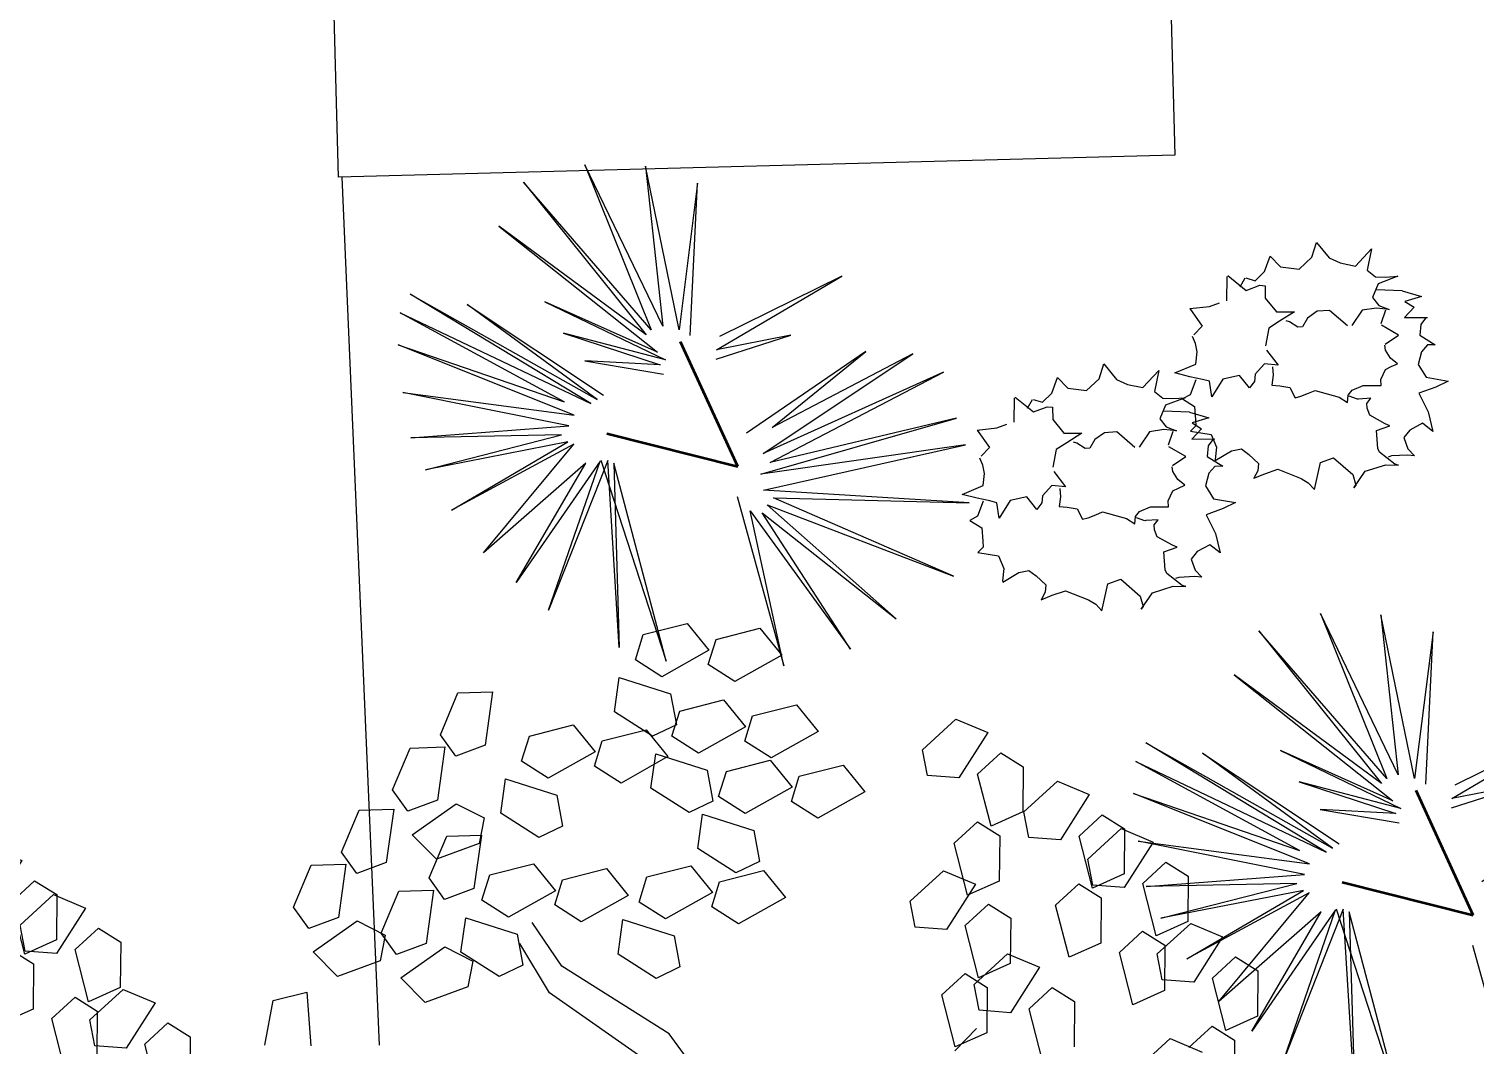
# Model space of a CAD drawing. Extents: x 302512 to 1034855, y -184136 to 410364.
# Drawn here: x 557611 to 566462, y -44738 to -38519 of the extents above; entities that cross this region are included whole.
import ezdxf

# ---------------------------------------------------------------- set-up
doc = ezdxf.new("R2010")
doc.units = 0
doc.header["$MEASUREMENT"] = 0
for name, color, linetype in [('TREE2', 84, 'Continuous'), ('WALL', 4, 'Continuous'), ('WZ', 2, 'Continuous'), ('支路', 7, 'Continuous'), ('树', 80, 'Continuous'), ('环境', 8, 'Continuous'), ('道路线', 161, 'Continuous')]:
    doc.layers.add(name, color=color, linetype=linetype)
doc.styles.add('DIM', font='txt')
doc.styles.add('DIM_FONT', font='SIMPLEX.shx', dxfattribs={"width": 0.8})

# ---------------------------------------------------------------- blocks, each defined once
blk = doc.blocks.new('A$C1DC86410')
at = {"layer": 'WZ'}
blk.add_lwpolyline([(5220.231635808945, 1679.895056992769), (5220.231635808945, -0.1049430072307587), (10340.23163580894, -0.1049430072307587), (10340.23163580894, 1679.895056992769)], dxfattribs=at)
blk = doc.blocks.new('M_F18')
for p, q in [((-817.1479135051777, 1597.117781034343), (-694.9654446734348, 1697.214126060768)), ((-694.9654446734348, 1697.214126060768), (-586.2671764571278, 1644.251251231901)), ((-1.950464183486474, 1552.719185868566), (58.59964675375522, 1698.601049176676)), ((58.59964675375522, 1698.601049176676), (179.4288613090248, 1703.148634559384)), ((179.4288613090248, 1703.148634559384), (154.6427554106995, 1517.004682986411)), ((-586.2671764571278, 1644.251251231901), (-695.8952471361554, 1491.786147441009)), ((207.8907623764317, 1556.889923366423), (249.7451538223031, 1658.416602062232)), ((249.7451538223031, 1658.416602062232), (340.8456748337267, 1647.000707342286)), ((340.8456748337267, 1647.000707342286), (406.1801700010037, 1503.197933664571)), ((409.899437922435, 1505.954710583534), (470.4495488596767, 1651.836573891644)), ((470.4495488596767, 1651.836573891644), (591.2787634149463, 1656.384159274352)), ((591.2787634149463, 1656.384159274352), (566.492657516621, 1470.240207701379)), ((-1054.415528738464, 1505.352378934673), (-932.2330599067209, 1605.448723961097)), ((-932.2330599067209, 1605.448723961097), (-823.5347917015024, 1552.48584913223)), ((-804.768251887639, 1506.143215590149), (-817.1479135051777, 1597.117781034343)), ((619.7406644823532, 1510.125448081391), (661.5950559282246, 1611.6521267772)), ((661.5950559282246, 1611.6521267772), (752.6955769396482, 1600.236232057254)), ((681.3896628400435, 1449.507722794588), (741.9397737772852, 1595.389586102698)), ((741.9397737772852, 1595.389586102698), (862.7689883325547, 1599.937171485406)), ((752.6955769396482, 1600.236232057254), (818.0300721069252, 1456.433458379539)), ((862.7689883325547, 1599.937171485406), (837.9828824342294, 1413.793219912433)), ((-823.5347917015024, 1552.48584913223), (-933.16286238053, 1400.020745341339)), ((51.86279447269771, 1478.329934131118), (-1.950464183486474, 1552.719185868566)), ((154.6427554106995, 1517.004682986411), (51.86279447269771, 1478.329934131118)), ((327.0615140162481, 1411.761519164891), (207.8907623764317, 1556.889923366423)), ((891.2308893999616, 1453.678460292445), (933.085280845833, 1555.205138988254)), ((933.085280845833, 1555.205138988254), (1024.185801857257, 1543.789244268308)), ((1024.185801857257, 1543.789244268308), (1089.520297024534, 1399.986470590593)), ((-1042.035867132014, 1414.377813490479), (-1054.415528738464, 1505.352378934673)), ((-695.8952471361554, 1491.786147441009), (-804.768251887639, 1506.143215590149)), ((-589.3037799871927, 1409.235836276952), (-467.1213111554498, 1509.332181303376)), ((-467.1213111554498, 1509.332181303376), (-358.4230429391428, 1456.369306474509)), ((406.1801700010037, 1503.197933664571), (327.0615140162481, 1411.761519164891)), ((463.7126965786192, 1431.565458846086), (409.899437922435, 1505.954710583534)), ((566.492657516621, 1470.240207701379), (463.7126965786192, 1431.565458846086)), ((738.9114161221696, 1364.997043879859), (619.7406644823532, 1510.125448081391)), ((-933.16286238053, 1400.020745341339), (-1042.035867132014, 1414.377813490479)), ((-826.5713952204787, 1317.470434177281), (-704.3889263887359, 1417.566779203706)), ((-704.3889263887359, 1417.566779203706), (-595.6906581835174, 1364.603904374839)), ((-358.4230429391428, 1456.369306474509), (-468.0511136181703, 1303.904202683618)), ((735.2029214962276, 1375.11847105714), (681.3896628400435, 1449.507722794588)), ((837.9828824342294, 1413.793219912433), (735.2029214962276, 1375.11847105714)), ((818.0300721069252, 1456.433458379539), (738.9114161221696, 1364.997043879859)), ((1010.401641039778, 1308.550056090913), (891.2308893999616, 1453.678460292445)), ((-595.6906581835174, 1364.603904374839), (-705.318728862545, 1212.138800583947)), ((-576.924118369654, 1318.261270832758), (-589.3037799871927, 1409.235836276952)), ((-352.8073376014509, 1287.277380908152), (-230.624868769708, 1387.373725934576)), ((-230.624868769708, 1387.373725934576), (-121.9266005534009, 1334.410851105709)), ((235.5981217057633, 1304.008305802385), (277.4525131627233, 1405.534984487105)), ((277.4525131627233, 1405.534984487105), (368.5530341630583, 1394.119089778247)), ((368.5530341630583, 1394.119089778247), (433.8875293303354, 1250.316316100532)), ((1089.520297024534, 1399.986470590593), (1010.401641039778, 1308.550056090913)), ((1040.748891148156, 1252.355287342023), (1101.299002085398, 1398.237150650133)), ((1101.299002085398, 1398.237150650133), (1222.128216640667, 1402.784736032841)), ((1222.128216640667, 1402.784736032841), (1197.342110742342, 1216.640784459869)), ((-1067.194756315032, 1334.927413744495), (-880.932900267333, 1358.811356789396)), ((-1031.747726573172, 1219.325131306883), (-1067.194756315032, 1334.927413744495)), ((-880.932900267333, 1358.811356789396), (-817.1434408903879, 1269.422535111073)), ((-814.1917336140286, 1226.495868733087), (-826.5713952204787, 1317.470434177281)), ((-468.0511136181703, 1303.904202683618), (-576.924118369654, 1318.261270832758)), ((-121.9266005534009, 1334.410851105709), (-231.5546712324285, 1181.945747314818)), ((647.4480238116848, 1257.243830517353), (689.3024152686448, 1358.770509202073)), ((689.3024152686448, 1358.770509202073), (780.4029362689798, 1347.354614493215)), ((780.4029362689798, 1347.354614493215), (845.7374314362569, 1203.5518408155)), ((1250.590117708074, 1256.526024839881), (1292.444509153946, 1358.05270353569)), ((1292.444509153946, 1358.05270353569), (1383.545030165369, 1346.636808815743)), ((1383.545030165369, 1346.636808815743), (1448.879525332646, 1202.834035138028)), ((-817.1434408903879, 1269.422535111073), (-875.2046186073276, 1198.299211068042)), ((-590.0749528347369, 1195.511978808481), (-467.892484002994, 1295.608323834906)), ((-467.892484002994, 1295.608323834906), (-359.1942157977755, 1242.645449006039)), ((-340.4276759839122, 1196.302815463958), (-352.8073376014509, 1287.277380908152)), ((354.7688733455798, 1158.879901589764), (235.5981217057633, 1304.008305802385)), ((918.9382487292933, 1200.796842728407), (960.7926401862533, 1302.323521413127)), ((960.7926401862533, 1302.323521413127), (1051.893161186588, 1290.907626704269)), ((1051.893161186588, 1290.907626704269), (1117.227656353865, 1147.104853026554)), ((-875.2046186073276, 1198.299211068042), (-1031.747726573172, 1219.325131306883)), ((-705.318728862545, 1212.138800583947), (-814.1917336140286, 1226.495868733087)), ((-359.1942157977755, 1242.645449006039), (-468.8222864768031, 1090.180345215147)), ((433.8875293303354, 1250.316316100532), (354.7688733455798, 1158.879901589764)), ((766.6187754515013, 1112.115426304732), (647.4480238116848, 1257.243830517353)), ((1094.56214980434, 1177.966035604575), (1040.748891148156, 1252.355287342023)), ((1197.342110742342, 1216.640784459869), (1094.56214980434, 1177.966035604575)), ((1369.760869347891, 1111.397620638349), (1250.590117708074, 1256.526024839881)), ((-1027.495155757224, 1108.871937750409), (-905.3126869254811, 1208.968282776834)), ((-905.3126869254811, 1208.968282776834), (-796.6144187091741, 1156.005407947967)), ((-839.3506227970465, 1147.045468987104), (-653.088766749348, 1170.929412032005)), ((-653.088766749348, 1170.929412032005), (-589.2993073724028, 1081.540590353681)), ((-577.6952912282868, 1104.537413364287), (-590.0749528347369, 1195.511978808481)), ((-231.5546712324285, 1181.945747314818), (-340.4276759839122, 1196.302815463958)), ((182.0553044044464, 1055.202851889386), (242.6054153416881, 1201.084715197496)), ((242.6054153416881, 1201.084715197496), (363.4346298969576, 1205.632300580204)), ((363.4346298969576, 1205.632300580204), (338.6485239986323, 1019.488349007232)), ((391.8965309643645, 1059.373589387244), (433.7509224102359, 1160.900268083053)), ((433.7509224102359, 1160.900268083053), (524.8514434216595, 1149.484373363106)), ((845.7374314362569, 1203.5518408155), (766.6187754515013, 1112.115426304732)), ((1038.10900036911, 1055.668438515786), (918.9382487292933, 1200.796842728407)), ((1448.879525332646, 1202.834035138028), (1369.760869347891, 1111.397620638349)), ((-1264.76277099051, 1017.106535650739), (-1142.580302158767, 1117.202880677163)), ((-1142.580302158767, 1117.202880677163), (-1033.882033953549, 1064.240005848296)), ((-796.6144187091741, 1156.005407947967), (-906.2424893882016, 1003.540304157075)), ((-803.9035930551872, 1031.443186549492), (-839.3506227970465, 1147.045468987104)), ((524.8514434216595, 1149.484373363106), (590.1859385889366, 1005.681599685391)), ((1117.227656353865, 1147.104853026554), (1038.10900036911, 1055.668438515786)), ((-1554.190844967779, 1048.231487208406), (-1446.271738229487, 1102.764468284218)), ((-1446.271738229487, 1102.764468284218), (-1391.154893393883, 923.2482986176146)), ((-1033.882033953549, 1064.240005848296), (-1143.510104632576, 911.7749020574047)), ((-1015.115494139685, 1017.897372306215), (-1027.495155757224, 1108.871937750409)), ((-589.2993073724028, 1081.540590353681), (-647.3604850893425, 1010.417266310651)), ((-468.8222864768031, 1090.180345215147), (-577.6952912282868, 1104.537413364287)), ((511.0672826041809, 914.2451851857113), (391.8965309643645, 1059.373589387244)), ((1278.297477037406, 1003.644407275842), (1320.151868494366, 1105.171085960563)), ((1320.151868494366, 1105.171085960563), (1411.252389494701, 1093.755191251705)), ((1411.252389494701, 1093.755191251705), (1476.586884661978, 949.9524175739898)), ((-1548.372212794311, 890.3898656466154), (-1554.190844967779, 1048.231487208406)), ((-1252.38310938406, 926.1319702065448), (-1264.76277099051, 1017.106535650739)), ((-906.2424893882016, 1003.540304157075), (-1015.115494139685, 1017.897372306215)), ((-647.3604850893425, 1010.417266310651), (-803.9035930551872, 1031.443186549492)), ((-602.8541804113047, 1025.087013618304), (-416.5923243636062, 1048.970956663205)), ((-567.4071506694454, 909.4847311806916), (-602.8541804113047, 1025.087013618304)), ((-416.5923243636062, 1048.970956663205), (-352.802864986661, 959.5821349848811)), ((235.8685630606305, 980.8136001519379), (182.0553044044464, 1055.202851889386)), ((338.6485239986323, 1019.488349007232), (235.8685630606305, 980.8136001519379)), ((506.228476650278, 886.2739103312233), (566.7785875875197, 1032.155773639333)), ((566.7785875875197, 1032.155773639333), (687.6078021427893, 1036.703359022042)), ((687.6078021427893, 1036.703359022042), (662.821696244464, 850.5594074490691)), ((-352.802864986661, 959.5821349848811), (-410.8640427036007, 888.458810941851)), ((590.1859385889366, 1005.681599685391), (511.0672826041809, 914.2451851857113)), ((716.0697032101962, 890.4446478290811), (757.9240946560676, 991.9713265248902)), ((757.9240946560676, 991.9713265248902), (849.0246156674912, 980.5554318049435)), ((849.0246156674912, 980.5554318049435), (914.3591108347682, 836.7526581272286)), ((1145.92251227417, 858.0504164367521), (1206.472623211412, 1003.932279744862)), ((1206.472623211412, 1003.932279744862), (1327.301837766681, 1008.479865127571)), ((-1391.154893393883, 923.2482986176146), (-1468.434870682708, 845.2273932257776)), ((-1143.510104632576, 911.7749020574047), (-1252.38310938406, 926.1319702065448)), ((-410.8640427036007, 888.458810941851), (-567.4071506694454, 909.4847311806916)), ((-449.1363763292939, 836.525522214004), (-326.953907497551, 936.6218672404284)), ((-326.953907497551, 936.6218672404284), (-218.2556392812439, 883.6589924115615)), ((419.6038902936962, 806.491971823205), (461.4582817506562, 908.0186505079255)), ((461.4582817506562, 908.0186505079255), (552.5588027509912, 896.6027557990674)), ((-1624.610216762543, 803.7771513169391), (-1516.691110035339, 858.3101323816627)), ((-1468.434870682708, 845.2273932257776), (-1548.372212794311, 890.3898656466154)), ((-1516.691110035339, 858.3101323816627), (-1461.574265188647, 678.7939627261476)), ((-1277.541998567078, 846.6815704605615), (-1091.280142519379, 870.5655135054621)), ((-1091.280142519379, 870.5655135054621), (-1027.490683142434, 781.1766918271387)), ((-218.2556392812439, 883.6589924115615), (-327.8837099602715, 731.1938886206699)), ((560.0417353064622, 811.8846585937754), (506.228476650278, 886.2739103312233)), ((552.5588027509912, 896.6027557990674), (617.8932979182682, 752.7999821213525)), ((835.2404548500126, 745.3162436275488), (716.0697032101962, 890.4446478290811)), ((-1242.094968825219, 731.0792880229492), (-1277.541998567078, 846.6815704605615)), ((-686.4039915625799, 744.7601201143334), (-564.221522730837, 844.8564651407578)), ((-564.221522730837, 844.8564651407578), (-455.5232545256185, 791.8935903118909)), ((-436.7567147117552, 745.55095676981), (-449.1363763292939, 836.525522214004)), ((662.821696244464, 850.5594074490691), (560.0417353064622, 811.8846585937754)), ((-1618.791584589075, 645.9355297551483), (-1624.610216762543, 803.7771513169391)), ((-1027.490683142434, 781.1766918271387), (-1085.551860859374, 710.0533677841086)), ((-455.5232545256185, 791.8935903118909), (-565.1513252046461, 639.4284865209993)), ((538.7746419335126, 661.3635676105841), (419.6038902936962, 806.491971823205)), ((-1085.551860859374, 710.0533677841086), (-1242.094968825219, 731.0792880229492)), ((-948.6630082953052, 611.3556037712333), (-826.4805394635623, 711.4519487976577)), ((-826.4805394635623, 711.4519487976577), (-717.7822712472553, 658.4890739687908)), ((-674.0243299561298, 653.7855546701394), (-686.4039915625799, 744.7601201143334)), ((-327.8837099602715, 731.1938886206699), (-436.7567147117552, 745.55095676981)), ((617.8932979182682, 752.7999821213525), (538.7746419335126, 661.3635676105841)), ((543.3649968960453, 647.6982832425201), (578.3587794279119, 750.9097463164253)), ((-1461.574265188647, 678.7939627261476), (-1538.854242477471, 600.773057323222)), ((-1490.797783193608, 532.6855221489204), (-1397.167371427226, 695.4653358401956)), ((-1397.167371427226, 695.4653358401956), (-1287.400266635428, 692.203545376)), ((-1287.400266635428, 692.203545376), (-1265.874589903215, 602.9495660688663)), ((-717.7822712472553, 658.4890739687908), (-827.4103419262829, 506.0239701778992)), ((-1538.854242477471, 600.773057323222), (-1618.791584589075, 645.9355297551483)), ((-1379.029658778014, 578.7326362192944), (-1271.110552039721, 633.2656172951065)), ((-1271.110552039721, 633.2656172951065), (-1215.993707204118, 453.7494476285028)), ((-1185.930623528591, 519.5902016715627), (-1063.748154696848, 619.6865466979871)), ((-1063.748154696848, 619.6865466979871), (-955.0498864916299, 566.7236718691202)), ((-936.2833466777665, 520.3810383270393), (-948.6630082953052, 611.3556037712333)), ((-565.1513252046461, 639.4284865209993), (-674.0243299561298, 653.7855546701394)), ((-1694.358248625678, 531.7621500299974), (-1586.439141887386, 586.2951311058096)), ((-1586.439141887386, 586.2951311058096), (-1531.322297051782, 406.7789614392059)), ((-1373.211026604546, 420.8910146575035), (-1379.029658778014, 578.7326362192944)), ((-1265.874589903215, 602.9495660688663), (-1377.296342358743, 490.9985631487034)), ((-955.0498864916299, 566.7236718691202), (-1064.677957170657, 414.2585680782286)), ((-699.1832191391477, 574.3351549241561), (-512.9213630914492, 598.2190979690567)), ((-663.7361893972884, 458.7328724865438), (-699.1832191391477, 574.3351549241561)), ((-512.9213630914492, 598.2190979690567), (-449.131903714504, 508.8302762907333)), ((-1688.53961645221, 373.9205284682066), (-1694.358248625678, 531.7621500299974)), ((-1377.296342358743, 490.9985631487034), (-1490.797783193608, 532.6855221489204)), ((-1173.550961922141, 428.6156362273687), (-1185.930623528591, 519.5902016715627)), ((-827.4103419262829, 506.0239701778992), (-936.2833466777665, 520.3810383270393)), ((-449.131903714504, 508.8302762907333), (-507.1930814314437, 437.7069522477032)), ((-507.1930814314437, 437.7069522477032), (-663.7361893972884, 458.7328724865438)), ((-1531.322297051782, 406.7789614392059), (-1608.602274340607, 328.7580560473689)), ((-1293.273684492942, 375.7285422366658), (-1373.211026604546, 420.8910146575035)), ((-1215.993707204118, 453.7494476285028), (-1293.273684492942, 375.7285422366658)), ((-1064.677957170657, 414.2585680782286), (-1173.550961922141, 428.6156362273687)), ((-823.699804211843, 337.8578831163286), (-981.364099135666, 431.7988554949879)), ((-1608.602274340607, 328.7580560473689), (-1688.53961645221, 373.9205284682066)), ((-1449.449030572778, 334.2783003278273), (-1341.529923845574, 388.8112813925509)), ((-1341.529923845574, 388.8112813925509), (-1286.413078998881, 209.2951117370358)), ((-1198.709851105159, 349.1652364813854), (-1012.447995057461, 373.049179526286)), ((-1012.447995057461, 373.049179526286), (-948.6585356805153, 283.6603578479626)), ((-1764.777620420442, 287.3078141385304), (-1656.858513693238, 341.8407952032539)), ((-1656.858513693238, 341.8407952032539), (-1601.741668846546, 162.3246255477388)), ((-1443.630398399309, 176.4366787660365), (-1449.449030572778, 334.2783003278273)), ((-1163.2628213633, 233.5629540437731), (-1198.709851105159, 349.1652364813854)), ((-823.699804211843, 234.6464200424234), (-990.0164080034374, 347.3343847159085)), ((-385.5084284418081, 281.6169062317203), (-823.699804211843, 337.8578831163286)), ((-1758.958988246974, 129.4661925767396), (-1764.777620420442, 287.3078141385304)), ((-948.6585356805153, 283.6603578479626), (-1006.719713397455, 212.5370338049324)), ((-96.32903872786119, 121.9584553688692), (-385.5084284418081, 281.6169062317203)), ((-1286.413078998881, 209.2951117370358), (-1363.693056287706, 131.2742063341102)), ((-1315.636597003842, 63.18667115980861), (-1222.00618523746, 225.9664848510838)), ((-1222.00618523746, 225.9664848510838), (-1112.239080445663, 222.7046943868881)), ((-1006.719713397455, 212.5370338049324), (-1163.2628213633, 233.5629540437731)), ((-1112.239080445663, 222.7046943868881), (-1090.713403713449, 133.4507150797544)), ((-394.3530108399791, 159.4524399585862), (-823.699804211843, 234.6464200424234)), ((-1601.741668846546, 162.3246255477388), (-1679.02164613537, 84.30372014481327)), ((-1630.965186851507, 16.21618497051168), (-1537.334775085124, 178.9959986617869)), ((-1537.334775085124, 178.9959986617869), (-1427.567670293327, 175.7342081975912)), ((-1363.693056287706, 131.2742063341102), (-1443.630398399309, 176.4366787660365)), ((-1427.567670293327, 175.7342081975912), (-1406.041993561113, 86.48022889045751)), ((-1679.02164613537, 84.30372014481327), (-1758.958988246974, 129.4661925767396)), ((-1090.713403713449, 133.4507150797544), (-1202.135156168977, 21.49971215959158)), ((-1406.041993561113, 86.48022889045751), (-1517.463746016641, -25.47077402970535)), ((-1202.135156168977, 21.49971215959158), (-1315.636597003842, 63.18667115980861)), ((-1517.463746016641, -25.47077402970535), (-1630.965186851507, 16.21618497051168)), ((-1685.736108991965, -196.3964399760662), (-1591.77562964426, -120.2925114166355)), ((-1591.77562964426, -120.2925114166355), (-1499.97335893839, -284.1102908124521)), ((-1646.698668172881, -349.4451648647155), (-1685.736108991965, -196.3964399760662))]:
    blk.add_line(p, q)
at = {"style": 'DIM', "flags": 1}
for tag in ['YVALUE', 'XVALUE']:
    blk.add_attdef(tag, (0, 0), '', height=0.02, dxfattribs=at)
at = {"width": 0.8, "flags": 9}
for tag in ['YSIZE', 'XSIZE']:
    blk.add_attdef(tag, (0, 0), '', height=0.5, dxfattribs=at)
blk = doc.blocks.new('Z')
at = {"layer": 'TREE2', "xscale": 1.755, "yscale": 1.755, "zscale": 1.755}
blk.add_blockref('M_F18', (0, 0), dxfattribs=at)
blk = doc.blocks.new('_F2CKQ')
for p, q in [((-101.6745302528143, 2267.006344284862), (-8.100306771695614, 1021.905298415571)), ((36.99096630513668, 1030.013258095831), (-101.6745302528143, 2267.006344284862)), ((-389.5569038391113, 2124.751231066883), (-10.04374054074287, 891.5790250301361)), ((-8.100306771695614, 1021.905298415571), (-389.5569038391113, 2124.751231066883)), ((284.0469821691513, 2137.285566784441), (36.99096630513668, 1030.013258095831)), ((111.2213570252061, 1007.16474942863), (284.0469821691513, 2137.285566784441)), ((-1100.556390449405, 2085.749349683523), (-497.7912202775478, 859.8151598088443)), ((-546.7303053438663, 860.8869352862239), (-1100.556390449405, 2085.749349683523)), ((-1220.438891410828, 2024.706287477165), (-546.7303053438663, 860.8869352862239)), ((-680.0606932416558, 966.8892606087029), (-1220.438891410828, 2024.706287477165)), ((-675.951954074204, 860.6851033233106), (-1346.93440002948, 1863.757567007095)), ((-1346.93440002948, 1863.757567007095), (-680.0606932416558, 966.8892606087029)), ((596.6207177489996, 1912.148100338876), (111.2213570252061, 1007.16474942863)), ((184.0691511332989, 929.7735785655677), (596.6207177489996, 1912.148100338876)), ((-497.7912202775478, 859.8151598088443), (-839.1260766386986, 1828.381749618798)), ((-839.1260766386986, 1828.381749618798), (-448.8521085083485, 858.7433955222368)), ((-1493.790737487376, 1597.140600316226), (-675.951954074204, 860.6851033233106)), ((-740.8432212695479, 822.6924395859241), (-1493.790737487376, 1597.140600316226)), ((809.9337108284235, 1634.611464813352), (184.0691511332989, 929.7735785655677)), ((221.7256789058447, 859.2167021073401), (809.9337108284235, 1634.611464813352)), ((-420.156707406044, 1561.500346485525), (3.143219217658043, 821.5580596290529)), ((-10.04374054074287, 891.5790250301361), (-420.156707406044, 1561.500346485525)), ((-1616.177533634007, 1329.987711373717), (-740.8432212695479, 822.6924395859241)), ((-813.4300857558846, 803.059257350862), (-1616.177533634007, 1329.987711373717)), ((-435.5870351865888, 1328.387063015252), (-41.94802960753441, 813.4500421136618)), ((3.143219217658043, 821.5580596290529), (-435.5870351865888, 1328.387063015252)), ((-1653.051355071366, 1109.471425935626), (-813.4300857558846, 803.059257350862)), ((-804.0909622311592, 742.2180849462748), (-1653.051355071366, 1109.471425935626)), ((-423.5217715501785, 1106.799002103508), (-57.07842314988375, 753.1447341218591)), ((-41.94802960753441, 813.4500421136618), (-423.5217715501785, 1106.799002103508)), ((-1662.168657913804, 803.4559409283102), (-804.0909622311592, 742.2180849462748)), ((-781.8257551789284, 708.3803226239979), (-1662.168657913804, 803.4559409283102)), ((1233.194606147707, 624.8368381895125), (372.6516975238919, 749.7971605546772)), ((-1649.020729459822, 463.6026357635856), (-781.8257551789284, 708.3803226239979)), ((752.5819399282336, 498.9299026578665), (308.5821679756045, 690.5636746883392)), ((308.5821679756045, 690.5636746883392), (1233.194606147707, 624.8368381895125)), ((-786.7952632978559, 565.9929622635245), (-1649.020729459822, 463.6026357635856)), ((-1582.525042526424, 189.2813733145595), (-786.7952632978559, 565.9929622635245)), ((272.0083050280809, 642.8553068935871), (752.5819399282336, 498.9299026578665)), ((-704.8692243471742, 524.7849254496396), (-1582.525042526424, 189.2813733145595)), ((-1513.003283701837, -72.97887118905783), (-704.8692243471742, 524.7849254496396)), ((-661.9822879731655, 499.5909760296345), (-1513.003283701837, -72.97887118905783)), ((-1275.520681098104, -523.8593354225159), (-661.9822879731655, 499.5909760296345)), ((-639.7170809209347, 465.7532137073576), (-1275.520681098104, -523.8593354225159)), ((-697.9953137561679, 527.6662194244564), (-1077.599011182785, -764.6769258379936)), ((-1077.599011182785, -764.6769258379936), (-639.7170809209347, 465.7532137073576)), ((1087.681809738278, 142.9302517622709), (165.5346354469657, 144.9345752336085)), ((321.6910651251674, 80.8780297525227), (1087.681809738278, 142.9302517622709)), ((1325.203443653882, -38.11787269636989), (321.6910651251674, 80.8780297525227)), ((178.9824981465936, -22.11075445264578), (1325.203443653882, -38.11787269636989)), ((1420.57736954093, -246.3712970390916), (178.9824981465936, -22.11075445264578)), ((-112.7476874440908, -155.186132516712), (-476.921030394733, -1214.415983118117)), ((92.08695106953382, -123.2900779955089), (1323.48185480386, -535.3008613325655)), ((1274.242835491896, -707.0370613373816), (92.08695106953382, -123.2900779955089)), ((1323.48185480386, -535.3008613325655), (185.2955473214388, -95.01301382854581)), ((185.2955473214388, -95.01301382854581), (1420.57736954093, -246.3712970390916)), ((1083.938724495471, -1024.243689801544), (50.28265281766653, -216.3613840229809)), ((50.28265281766653, -216.3613840229809), (1274.242835491896, -707.0370613373816)), ((-476.921030394733, -1214.415983118117), (-94.06938945502043, -276.8685239739716)), ((-94.06938945502043, -276.8685239739716), (-65.90821232646704, -1365.913493812084)), ((-65.90821232646704, -1365.913493812084), (-39.6389928534627, -329.6017366982996)), ((-39.6389928534627, -329.6017366982996), (283.5393713787198, -1370.534663628787)), ((283.5393713787198, -1370.534663628787), (15.3522651642561, -306.5513960719109)), ((15.3522651642561, -306.5513960719109), (736.9173224121332, -1353.177326135337)), ((74.19135940819979, -292.6808484382927), (1083.938724495471, -1024.243689801544)), ((736.9173224121332, -1353.177326135337), (74.19135940819979, -292.6808484382927))]:
    blk.add_line(p, q)
at = {"lineweight": 50}
for p, q in [((0, 0), (148.3170258328319, 860.8243886455894)), ((-569.8563055992126, 646.1332378052175), (0, 0))]:
    blk.add_line(p, q, dxfattribs=at)
at = {"style": 'DIM_FONT', "width": 0.8, "flags": 9}
for tag in ['YSIZE', 'XSIZE']:
    blk.add_attdef(tag, (0, 0), '', height=0.5, dxfattribs=at)
blk = doc.blocks.new('M_F8')
for p, q in [((2.884182448335196, 532.5664998485645), (27.62648433399954, 593.8089837036823)), ((27.62648433399954, 593.8089837036823), (75.99653670368934, 524.4181436125509)), ((-201.8146768222468, 486.4796405021534), (-173.2033220844496, 550.1487763033165)), ((-173.2033220844496, 550.1487763033165), (-132.0132619734759, 501.7751866417693)), ((-132.0132619734759, 501.7751866417693), (-53.67982563220357, 486.4796405021534)), ((-53.67982563220357, 486.4796405021534), (2.884182448335196, 532.5664998485645)), ((75.99653670368934, 524.4181436125509), (121.3056000353281, 499.7167353163386)), ((121.3056000353281, 499.7167353163386), (185.4131813522872, 481.4213266714505)), ((185.4131813522872, 481.4213266714505), (259.2922986166595, 549.119549372439)), ((259.2922986166595, 549.119549372439), (233.2527650227312, 460.8508504265901)), ((-370.4592343217118, 375.215561996858), (-361.0861575099079, 478.2667451751622)), ((-357.9617962472839, 481.3895083786356), (-286.1015255753082, 412.6887204385403)), ((-310.0213174105265, 429.9178676502779), (-286.1015255753082, 465.7756923612669)), ((-282.9771678007201, 465.7756923612669), (-244.828337578565, 450.6218157911662)), ((-244.828337578565, 450.6218157911662), (-201.8146768222468, 486.4796405021534)), ((-197.093665275821, 440.3927811557442), (-197.093665275821, 440.3927811557442)), ((233.2527650227312, 460.8508504265901), (266.7194913184976, 430.1637465203203)), ((-286.1015255753082, 412.6887204385403), (-225.7344686574688, 430.1637465203203)), ((-225.7344686574688, 430.1637465203203), (-203.0661146184939, 426.6417373585809)), ((-203.0661146184939, 426.6417373585809), (-206.6405997363727, 373.847852538489)), ((-206.6405997363727, 373.847852538489), (-163.6269389800545, 312.3612377519366)), ((-206.6405997363727, 373.847852538489), (-206.6405997363727, 373.847852538489)), ((276.266425779042, 399.4766426140523), (247.5207110297015, 343.0483416582047)), ((375.8369509097829, 361.7987271304773), (265.7653595947922, 374.4149086848065)), ((266.7194913184976, 430.1637465203203), (309.7331520748121, 424.9930257156011)), ((362.2937472916747, 424.9930257156011), (276.266425779042, 399.4766426140523)), ((309.7331520748121, 424.9930257156011), (362.2937472916747, 424.9930257156011)), ((-529.8015715146794, 353.3562195725426), (-445.4438627682757, 356.478982776016)), ((-445.4438627682757, 356.478982776016), (-402.6150345968526, 368.677131733768)), ((-163.6269389800545, 312.3612377519366), (-87.14655192797363, 307.1905169472175)), ((247.5207110297015, 343.0483416582047), (271.4405028649235, 307.1905169472175)), ((375.8369509097829, 361.7987271304773), (456.4065953362733, 332.3147570511319)), ((-154.0800045195101, 271.3326922362285), (-201.8146768222468, 245.8163091346796)), ((-87.14655192797363, 307.1905169472175), (-154.0800045195101, 271.3326922362285)), ((-110.961432395492, 266.2743784055256), (-125.3342897701659, 271.3326922362285)), ((-77.49470609972559, 240.6455883299604), (-110.961432395492, 266.2743784055256)), ((-34.4810453434111, 276.5034130409476), (-58.40083717862944, 240.6455883299604)), ((8.532615412903397, 302.1322031165128), (-34.4810453434111, 276.5034130409476)), ((61.09321062976596, 302.1322031165128), (8.532615412903397, 302.1322031165128)), ((132.8525861354246, 230.4165536945384), (61.09321062976596, 302.1322031165128)), ((199.7860387269611, 291.9031684810907), (151.9464550565208, 230.4165536945384)), ((261.8935684043718, 296.9614823117936), (199.7860387269611, 291.9031684810907)), ((314.4541636212343, 286.7324476763715), (261.8935684043718, 296.9614823117936)), ((271.4405028649235, 307.1905169472175), (314.4541636212343, 286.7324476763715)), ((276.266425779042, 230.4165536945384), (300.186217614264, 286.7324476763715)), ((-517.5428041926098, 203.1028206295377), (-527.0897386531615, 233.902331509822)), ((-512.8217926461839, 167.2449959185506), (-517.5428041926098, 203.1028206295377)), ((-201.8146768222468, 245.8163091346796), (-220.4899739405482, 172.2359563074024)), ((-58.40083717862944, 240.6455883299604), (-77.49470609972559, 240.6455883299604)), ((346.0348003892759, 175.6077193839319), (277.1586636422653, 222.5370489143661)), ((444.1899143122464, 213.1775191409706), (436.3399810758347, 168.9515640219506)), ((465.7987964630338, 238.4560953688742), (444.1899143122464, 213.1775191409706)), ((-522.3687271067356, 116.0998227414366), (-512.8217926461839, 167.2449959185506)), ((-217.3656161659565, 153.4993770865603), (-173.3286067743866, 85.3003118611523)), ((285.6586269058062, 116.0998227414366), (285.6586269058062, 136.5578920122807)), ((286.5508647690258, 141.1928773787622), (346.0348003892759, 175.6077193839319)), ((436.3399810758347, 168.9515640219506), (499.2257099697417, 122.5998054175852)), ((465.7987964630338, 124.7256089029288), (438.2808986342898, 97.32122918968162)), ((499.2257099697417, 122.5998054175852), (465.7987964630338, 124.7256089029288)), ((-613.2219715334904, 85.3003118611523), (-522.3687271067356, 116.0998227414366)), ((-551.0095304883762, 64.84224259030634), (-613.2219715334904, 85.3003118611523)), ((-498.4489352715136, 49.44248715016511), (-551.0095304883762, 64.84224259030634)), ((-230.715124905375, 95.52934649657436), (-273.7287856616931, 54.61320795488427)), ((-173.3286067743866, 85.3003118611523), (-230.715124905375, 95.52934649657436)), ((-197.2483986096086, 80.24199803044758), (-197.2483986096086, 44.38417331946039)), ((-173.3286067743866, 85.3003118611523), (-173.3286067743866, 85.3003118611523)), ((304.7524958269023, 80.24199803044758), (285.6586269058062, 116.0998227414366)), ((333.4982105762465, 54.61320795488427), (304.7524958269023, 80.24199803044758)), ((438.2808986342898, 97.32122918968162), (420.5969831017101, 44.6844863677743)), ((-527.0897386531615, 49.44248715016511), (-555.835453402502, -12.0441276363872)), ((-469.7032205221731, 39.21345251474122), (-498.4489352715136, 49.44248715016511)), ((-464.9822089757472, -27.33147610251399), (-469.7032205221731, 39.21345251474122)), ((-412.4216137588846, 44.38417331946039), (-464.9822089757472, -27.33147610251399)), ((-340.662238253226, 54.61320795488427), (-412.4216137588846, 44.38417331946039)), ((-412.4216137588846, 44.38417331946039), (-412.4216137588846, 44.38417331946039)), ((-340.662238253226, 54.61320795488427), (-340.662238253226, 54.61320795488427)), ((-302.3695890433337, -1.815093000965135), (-340.662238253226, 54.61320795488427)), ((-278.5547085758117, 23.81369707459999), (-302.3695890433337, -1.815093000965135)), ((-273.7287856616931, 54.61320795488427), (-278.5547085758117, 23.81369707459999)), ((-197.2483986096086, 44.38417331946039), (-206.7953330701566, 3.355627803754032)), ((-206.7953330701566, 3.355627803754032), (-173.3286067743866, -1.815093000965135)), ((256.9129121564656, -6.873406831668035), (280.832703991684, 34.04273171002205)), ((280.832703991684, 34.04273171002205), (304.7524958269023, 44.38417331946039)), ((304.7524958269023, 44.38417331946039), (333.4982105762465, 54.61320795488427)), ((420.5969831017101, 44.6844863677743), (450.0989299902103, -12.15765030557486)), ((-555.835453402502, -12.0441276363872), (-589.3021796982684, -27.33147610251399)), ((-589.3021796982684, -27.33147610251399), (-541.4625960278318, -63.18930081350118)), ((-173.3286067743866, -1.815093000965135), (-130.3149460180757, -12.0441276363872)), ((-130.3149460180757, -12.0441276363872), (-111.2210770969796, -58.13098698279828)), ((-111.2210770969796, -58.13098698279828), (-87.30128526175758, -52.96026617807911)), ((-87.30128526175758, -52.96026617807911), (-53.83455896599116, -42.73123154265522)), ((-53.83455896599116, -42.73123154265522), (-25.08884421665061, -32.50219690723316)), ((-25.08884421665061, -32.50219690723316), (75.31133467065592, -68.36002161822034)), ((113.4990725128482, -63.18930081350118), (132.6978528016407, -42.73123154265522)), ((132.6978528016407, -42.73123154265522), (180.4325251043811, -27.33147610251399)), ((180.4325251043811, -27.33147610251399), (189.9794595649291, -27.33147610251399)), ((189.9794595649291, -27.33147610251399), (256.9129121564656, -32.50219690723316)), ((256.9129121564656, -32.50219690723316), (256.9129121564656, -6.873406831668035)), ((487.4508101151259, -56.38360542459486), (414.6879674237462, -77.45678780105663)), ((450.0989299902103, -12.15765030557486), (542.4866057726213, -35.31042304813309)), ((542.4866057726213, -35.31042304813309), (487.4508101151259, -56.38360542459486)), ((-541.4625960278318, -63.18930081350118), (-541.4625960278318, -119.6176017693506)), ((-541.4625960278318, -119.6176017693506), (-541.4625960278318, -145.2463918449157)), ((75.31133467065592, -68.36002161822034), (108.7780609664223, -93.98881169378546)), ((108.7780609664223, -93.98881169378546), (113.4990725128482, -63.18930081350118)), ((151.7917217227368, -83.7597770583634), (118.3249954269704, -68.36002161822034)), ((156.5127332691627, -83.7597770583634), (151.7917217227368, -83.7597770583634)), ((209.1782398537216, -83.7597770583634), (156.5127332691627, -83.7597770583634)), ((189.9794595649291, -104.2178463292075), (209.1782398537216, -83.7597770583634)), ((189.9794595649291, -124.6759156000535), (189.9794595649291, -104.2178463292075)), ((414.6879674237462, -77.45678780105663), (448.1148809304541, -159.5775007023094)), ((-541.4625960278318, -145.2463918449157), (-565.3823878630501, -165.7044611157598)), ((-565.3823878630501, -165.7044611157598), (-479.3550663504175, -186.1625303866058)), ((199.6313053931772, -155.4754264803378), (189.9794595649291, -124.6759156000535)), ((261.7388350705878, -196.3915650220297), (199.6313053931772, -155.4754264803378)), ((448.1148809304541, -159.5775007023094), (461.8738298448297, -243.8240170889076)), ((-479.3550663504175, -186.1625303866058), (-460.156286061625, -242.4784243684389)), ((-460.156286061625, -242.4784243684389), (-469.7032205221731, -293.7360045195692)), ((223.4461858606992, -222.020355097593), (280.832703991684, -206.6205996574517)), ((223.4461858606992, -298.9067253242883), (223.4461858606992, -222.020355097593)), ((280.832703991684, -206.6205996574517), (261.7388350705878, -196.3915650220297)), ((363.620269885756, -231.2078355345784), (336.102372057012, -260.6918056139257)), ((420.5969831017101, -205.9292593066748), (363.620269885756, -231.2078355345784)), ((461.8738298448297, -243.8240170889076), (420.5969831017101, -205.9292593066748)), ((-469.7032205221731, -298.9067253242883), (-398.0487563842144, -263.0489006132993)), ((-469.7032205221731, -293.7360045195692), (-469.7032205221731, -298.9067253242883)), ((-398.0487563842144, -263.0489006132993), (-355.0350956278962, -257.8781798085802)), ((-355.0350956278962, -257.8781798085802), (-326.2893808785557, -283.5069698841453)), ((-326.2893808785557, -283.5069698841453), (-288.1016430363634, -324.5355153998516)), ((228.2721087748178, -314.1940737904133), (223.4461858606992, -298.9067253242883)), ((336.102372057012, -260.6918056139257), (349.861320971384, -309.1231545843893)), ((-292.8226545827893, -355.2226193061215), (-312.0214348715817, -385.9097232123895)), ((-288.1016430363634, -324.5355153998516), (-292.8226545827893, -355.2226193061215)), ((-264.1818512011414, -370.6223747462627), (-206.7953330701566, -355.2226193061215)), ((-206.7953330701566, -355.2226193061215), (-111.2210770969796, -401.3094786525307)), ((-206.7953330701566, -355.2226193061215), (-206.7953330701566, -355.2226193061215)), ((-58.55557051241703, -452.567058803661), (-25.08884421665061, -339.8228638659784)), ((-25.08884421665061, -339.8228638659784), (32.29767391433779, -324.5355153998516)), ((32.29767391433779, -324.5355153998516), (108.7780609664223, -401.3094786525307)), ((290.379638452232, -370.6223747462627), (228.2721087748178, -314.1940737904133)), ((279.0825273397604, -334.401730812293), (263.3395293656358, -338.6071246637366)), ((345.8932228518788, -336.4813211783912), (279.0825273397604, -334.401730812293)), ((375.3951697403791, -340.6867150298349), (345.8932228518788, -336.4813211783912)), ((349.861320971384, -309.1231545843893), (375.3951697403791, -340.6867150298349)), ((-312.0214348715817, -385.9097232123895), (-264.1818512011414, -370.6223747462627)), ((-111.2210770969796, -401.3094786525307), (-82.47536234763538, -421.7675479233767)), ((-82.47536234763538, -421.7675479233767), (-58.55557051241703, -452.567058803661)), ((108.7780609664223, -457.6253726343639), (161.3386561832849, -391.0804440171087)), ((108.7780609664223, -401.3094786525307), (118.3249954269704, -447.3963379989418)), ((161.3386561832849, -391.0804440171087), (252.1919006100397, -370.6223747462627)), ((252.1919006100397, -370.6223747462627), (304.7524958269023, -375.6806885769656)), ((304.7524958269023, -375.6806885769656), (290.379638452232, -370.6223747462627)), ((118.3249954269704, -447.3963379989418), (108.7780609664223, -457.6253726343639))]:
    blk.add_line(p, q)
for points in [[(-529.8015715146794, 353.3562195725426), (-482.9361804795954, 275.2871394857048), (-521.1784030370727, 241.3087802022619)], [(456.4065953362733, 332.3147570511319), (383.6036048963251, 316.3957079752327), (421.172409403378, 288.2381097326943), (377.342136266172, 247.5660239648932), (474.3948800304097, 241.3087802022619)]]:
    blk.add_lwpolyline(points)
at = {"width": 0.8, "flags": 9}
for tag, p in [('XSIZE', (-73.64507482200497, 244.0595074509692)), ('YSIZE', (141.9357371939223, 228.4456914336024)), ('XSIZE', (-182.6776358473653, 109.5505510769653)), ('YSIZE', (124.2207148486741, -73.0337007179769))]:
    blk.add_attdef(tag, p, '', height=0.2, dxfattribs=at)

msp = doc.modelspace()

# ---------------------------------------------------------------- hatches: boundary and pattern name
at = {"layer": '环境', "ltscale": 100}
h = msp.add_hatch(dxfattribs=at)
h.set_pattern_fill('HONEY', color=256, scale=3000, style=0)
h.set_pattern_definition([(0, (-609984.0939585507, -119640.7769003473), (562.5, 324.759525), [375, -750]), (120, (-609984.0939585507, -119640.7769003473), (-562.4999987709674, 324.7595271287468), [374.9999999999996, -749.9999999999992]), (59.99999999999999, (-609984.0939585507, -119640.7769003473), (1.229032667304786e-06, 649.5190521287468), [-750, 375])])
edge = h.paths.add_edge_path()
edge.add_arc((394105.6521317352, -16293.81311924907), 180621.7542370796, 327.83170792848136, 354.75461436961865, ccw=False)
edge.add_line((546999.7877829333, -112458.2628247042), (552209.5925395738, -115900.6930616726))
edge.add_arc((387448.2577159884, -14579.50140914298), 193422.5460765581, 328.4102579383606, 354.6584170572519)
edge.add_line((580030.8464914733, -32585.82894339506), (573971.0154771488, -32806.5104247267))
edge = h.paths.add_edge_path()
edge.add_arc((576614.9851533773, 8182.863560873782), 29734.81008803826, 266.7537576211218, 278.3957528109998)
edge.add_line((580956.5557332702, -21233.28329542791), (580552.8036330203, -27077.59078552711))
edge.add_line((580552.8036330203, -27077.59078552714), (574511.830094286, -27314.18893021712))
edge.add_line((574511.830094286, -27314.18893021706), (574931.1828429548, -21504.23364904415))

# ---------------------------------------------------------------- linework, layer by layer
at = {"layer": '道路线'}
msp.add_line((559527.2897836815, -39425.47835468547), (559754.2493734013, -44737.62321399944), dxfattribs=at)

# ---------------------------------------------------------------- block references
at = {"rotation": 335.0351164104222}
for p in [(561933.4825062021, -45401.78029884351), (555400.099286749, -45805.60743766464)]:
    msp.add_blockref('Z', p, dxfattribs=at)
at = {"layer": 'WALL', "xscale": -1, "rotation": 1.50000000030567}
msp.add_blockref('A$C1DC86410', (569842.2758233796, -39155.26596021699), dxfattribs=at)
at = {"layer": '支路', "xscale": 1.44, "yscale": 1.44, "zscale": 1.44, "rotation": 4.248435238497092}
for p in [(565514.8536745016, -40681.48881898809, -14034.38399999977), (564213.4043706888, -41424.65916464513, -14034.38399999977)]:
    msp.add_blockref('M_F8', p, dxfattribs=at)
at = {"layer": '树', "xscale": 0.9603360000000002, "yscale": 0.9603360000000002, "zscale": 0.9603360000000002, "rotation": 34.44931031273713}
for p in [(561950.2189063418, -41196.88789333415), (566451.2313052865, -43942.52917643904)]:
    msp.add_blockref('_F2CKQ', p, dxfattribs=at)

doc.saveas('drawing.dxf')
